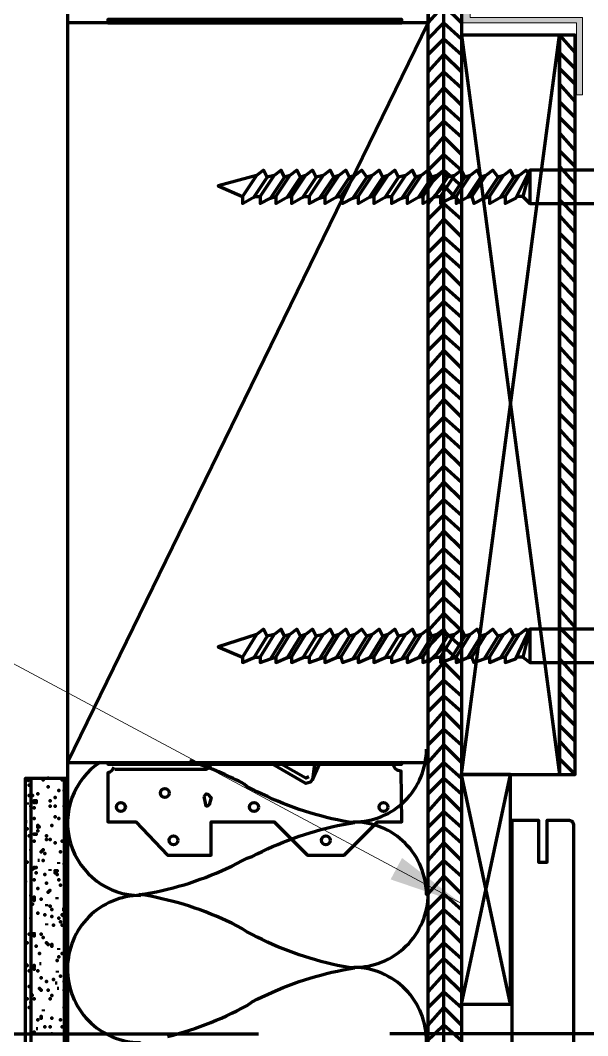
# Model space of a CAD drawing. Extents: x 261 to 424, y 0 to 368.
# Drawn here: x 342.69 to 351.33, y 175.75 to 191.2 of the extents above; entities that cross this region are included whole.
import ezdxf

# ---------------------------------------------------------------- set-up
doc = ezdxf.new("R2010")
doc.units = 0
doc.header["$MEASUREMENT"] = 0
for name, color, linetype, lineweight in [('Dt-Iden', 3, 'Continuous', 20), ('Dt-Line 1', 9, 'Continuous', 0), ('Dt-Line 2', 6, 'Continuous', 9), ('Dt-Line 3', 7, 'Continuous', 15), ('Dt-Text', 121, 'Continuous', 20)]:
    doc.layers.add(name, color=color, linetype=linetype, lineweight=lineweight)
doc.styles.get("Standard").update_dxf_attribs({"font": 'Arial.ttf'})
doc.dimstyles.new('1 Inch', dxfattribs={"dimtxt": 1.09375, "dimasz": 1.125, "dimexe": 1.125, "dimexo": 0.5625, "dimgap": 0.84375, "dimtad": 1, "dimdec": 4, "dimzin": 3, "dimdsep": 46, "dimlunit": 4, "dimtxsty": 'Standard', "dimblk": 'ARCHTICK', "dimcen": 0.5625, "dimdle": 1.125, "dimclrd": 253, "dimclre": 253, "dimclrt": 256, "dimadec": 0, "dimazin": 0, "dimtfac": 0.6, "dimtdec": 4, "dimtix": 1, "dimtmove": 2, "dimatfit": 0, "dimfxl": 1, "dimfrac": 1, "dimtolj": 1, "dimtzin": 0, "dimlwd": 9, "dimlwe": 9, "dimarcsym": 0})

# ---------------------------------------------------------------- blocks, each defined once
blk = doc.blocks.new('_ArchTick')
at = {"color": 0, "linetype": 'ByBlock', "const_width": 0.15}
blk.add_lwpolyline([(-0.5, -0.5), (0.5, 0.5)], dxfattribs=at)

msp = doc.modelspace()

# ---------------------------------------------------------------- hatches: boundary and pattern name
h = msp.add_hatch(color=256)
h.dxf.hatch_style = 1
h.paths.add_polyline_path([(349.54008, 194.70552), (349.43056, 194.70552), (349.43056, 191.16233), (351.1639, 191.16233), (351.1639, 190.069), (351.2556, 190.069), (351.2556, 191.24286), (349.54008, 191.24286)])

# ---------------------------------------------------------------- linework, layer by layer
at = {"layer": 'Dt-Iden', "linetype": 'Continuous', "lineweight": 211}
for points in [[(340.36999, 176.36233), (340.58332, 176.229), (341.16999, 175.989), (341.78332, 175.829), (342.39665, 175.77567), (346.31666, 175.77567)], [(354.28999, 176.36233), (354.07665, 176.229), (353.48999, 175.989), (352.87665, 175.829), (352.26332, 175.77567), (348.31666, 175.77567)]]:
    msp.add_lwpolyline(points, dxfattribs=at)
at = {"layer": 'Dt-Line 1', "linetype": 'Continuous', "lineweight": 158}
for p, q in [((350.90332, 190.97567), (351.14332, 190.709)), ((342.79666, 179.29567), (342.79666, 179.269)), ((342.79666, 179.00233), (342.76999, 179.00233)), ((342.98332, 178.41567), (342.95666, 178.41567)), ((343.27665, 178.36233), (343.27665, 178.389)), ((343.14332, 178.25567), (343.14332, 178.28233)), ((343.08999, 177.749), (343.08999, 177.72233)), ((343.24999, 177.829), (343.24999, 177.85567)), ((343.35665, 177.669), (343.32999, 177.669)), ((343.08999, 177.45567), (343.08999, 177.429)), ((343.27665, 177.05567), (343.27665, 177.08233)), ((343.00999, 176.84233), (342.98332, 176.84233)), ((343.24999, 176.73567), (343.24999, 176.709)), ((343.24999, 176.549), (343.22332, 176.549)), ((343.27665, 176.469), (343.24999, 176.469)), ((343.03665, 176.14901), (343.03665, 176.12233)), ((343.40999, 176.12233), (343.38332, 176.09567)), ((342.95666, 175.85567), (342.92999, 175.85567))]:
    msp.add_line(p, q, dxfattribs=at)
for points in [[(349.14332, 59.16233), (349.14332, 323.16232), (348.90332, 322.92235), (348.90332, 322.92235)], [(348.90332, 191.16233), (348.90332, 191.16233), (348.90332, 191.16236)], [(348.90332, 190.92233), (349.14332, 191.16233), (349.40999, 190.92233), (349.40999, 190.92233)], [(348.90332, 190.68233), (349.14332, 190.92233), (349.40999, 190.68233), (349.40999, 190.68233)], [(350.90332, 190.709), (351.14332, 190.469)], [(348.90332, 190.41567), (349.14332, 190.68233), (349.40999, 190.41567), (349.40999, 190.41567)], [(348.90332, 190.17567), (349.14332, 190.41567), (349.40999, 190.17567), (349.40999, 190.17567)], [(350.90332, 190.469), (351.14332, 190.229)], [(348.90332, 189.909), (349.14332, 190.17567), (349.40999, 189.909), (349.40999, 189.909)], [(350.90332, 190.229), (351.14332, 189.96233)], [(350.90332, 189.96233), (351.14332, 189.72233)], [(348.90332, 189.669), (349.14332, 189.909), (349.40999, 189.669), (349.40999, 189.669)], [(348.90332, 189.429), (349.14332, 189.669), (349.40999, 189.429), (349.40999, 189.429)], [(350.90332, 189.72233), (351.14332, 189.48235)], [(350.90332, 189.48235), (351.14332, 189.21567)], [(348.90332, 189.16233), (349.14332, 189.429), (349.40999, 189.16233), (349.40999, 189.16233)], [(348.90332, 188.92233), (349.14332, 189.16233), (349.40999, 188.92233), (349.40999, 188.92233)], [(350.90332, 189.21567), (351.14332, 188.97567)], [(348.90332, 188.68233), (349.14332, 188.92233), (349.40999, 188.68233), (349.40999, 188.68233)], [(350.90332, 188.97567), (351.14332, 188.709)], [(350.90332, 188.709), (351.14332, 188.469)], [(348.90332, 188.41567), (349.14332, 188.68233), (349.40999, 188.41567), (349.40999, 188.41567)], [(348.90332, 188.17567), (349.14332, 188.41567), (349.40999, 188.17567), (349.40999, 188.17567)], [(350.90332, 188.469), (351.14332, 188.229)], [(350.90332, 188.229), (351.14332, 187.96233)], [(348.90332, 187.909), (349.14332, 188.17567), (349.40999, 187.909), (349.40999, 187.909)], [(350.90332, 187.96233), (351.14332, 187.72233)], [(348.90332, 187.669), (349.14332, 187.909), (349.40999, 187.669), (349.40999, 187.669)], [(348.90332, 187.429), (349.14332, 187.669), (349.40999, 187.429), (349.40999, 187.429)], [(350.90332, 187.72233), (351.14332, 187.48235)], [(350.90332, 187.48235), (351.14332, 187.21567)], [(348.90332, 187.16233), (349.14332, 187.429), (349.40999, 187.16233), (349.40999, 187.16233)], [(348.90332, 186.92233), (349.14332, 187.16233), (349.40999, 186.92233), (349.40999, 186.92233)], [(350.90332, 187.21567), (351.14332, 186.97567)], [(348.90332, 186.68233), (349.14332, 186.92233), (349.40999, 186.68233), (349.40999, 186.68233)], [(350.90332, 186.97567), (351.14332, 186.709)], [(348.90332, 186.41567), (349.14332, 186.68233), (349.40999, 186.41567), (349.40999, 186.41567)], [(350.90332, 186.709), (351.14332, 186.469)], [(348.90332, 186.17567), (349.14332, 186.41567), (349.40999, 186.17567), (349.40999, 186.17567)], [(350.90332, 186.469), (351.14332, 186.229)], [(350.90332, 186.229), (351.14332, 185.96233)], [(348.90332, 185.909), (349.14332, 186.17567), (349.40999, 185.909), (349.40999, 185.909)], [(348.90332, 185.669), (349.14332, 185.909), (349.40999, 185.669), (349.40999, 185.669)], [(350.90332, 185.96233), (351.14332, 185.72233)], [(348.90332, 185.429), (349.14332, 185.669), (349.40999, 185.429), (349.40999, 185.429)], [(350.90332, 185.72233), (351.14332, 185.48235)], [(350.90332, 185.48235), (351.14332, 185.21567)], [(348.90332, 185.16233), (349.14332, 185.429), (349.40999, 185.16233), (349.40999, 185.16233)], [(348.90332, 184.92233), (349.14332, 185.16233), (349.40999, 184.92233), (349.40999, 184.92233)], [(350.90332, 185.21567), (351.14332, 184.97567)], [(348.90332, 184.68233), (349.14332, 184.92233), (349.40999, 184.68233), (349.40999, 184.68233)], [(350.90332, 184.97567), (351.14332, 184.709)], [(348.90332, 184.41567), (349.14332, 184.68233), (349.40999, 184.41567), (349.40999, 184.41567)], [(350.90332, 184.709), (351.14332, 184.469)], [(348.90332, 184.17567), (349.14332, 184.41567), (349.40999, 184.17567), (349.40999, 184.17567)], [(350.90332, 184.469), (351.14332, 184.229)], [(350.90332, 184.229), (351.14332, 183.96233)], [(348.90332, 183.909), (349.14332, 184.17567), (349.40999, 183.909), (349.40999, 183.909)], [(348.90332, 183.669), (349.14332, 183.909), (349.40999, 183.669), (349.40999, 183.669)], [(350.90332, 183.96233), (351.14332, 183.72233)], [(348.90332, 183.429), (349.14332, 183.669), (349.40999, 183.429), (349.40999, 183.429)], [(350.90332, 183.72233), (351.14332, 183.48235)], [(350.90332, 183.48235), (351.14332, 183.21567)], [(348.90332, 183.16233), (349.14332, 183.429), (349.40999, 183.16233), (349.40999, 183.16233)], [(348.90332, 182.92233), (349.14332, 183.16233), (349.40999, 182.92233), (349.40999, 182.92233)], [(350.90332, 183.21567), (351.14332, 182.97567)], [(350.90332, 182.97567), (351.14332, 182.709)], [(348.90332, 182.68233), (349.14332, 182.92233), (349.40999, 182.68233), (349.40999, 182.68233)], [(348.90332, 182.41567), (349.14332, 182.68233), (349.40999, 182.41567), (349.40999, 182.41567)], [(350.90332, 182.709), (351.14332, 182.469)], [(348.90332, 182.17567), (349.14332, 182.41567), (349.40999, 182.17567), (349.40999, 182.17567)], [(350.90332, 182.469), (351.14332, 182.229)], [(350.90332, 182.229), (351.14332, 181.96233)], [(348.90332, 181.909), (349.14332, 182.17567), (349.40999, 181.909), (349.40999, 181.909)], [(348.90332, 181.669), (349.14332, 181.909), (349.40999, 181.669), (349.40999, 181.669)], [(350.90332, 181.96233), (351.14332, 181.72233)], [(348.90332, 181.429), (349.14332, 181.669), (349.40999, 181.429), (349.40999, 181.429)], [(350.90332, 181.72233), (351.14332, 181.48235)], [(348.90332, 181.16233), (349.14332, 181.429), (349.40999, 181.16233), (349.40999, 181.16233)], [(350.90332, 181.48235), (351.14332, 181.21567)], [(348.90332, 180.92233), (349.14332, 181.16233), (349.40999, 180.92233), (349.40999, 180.92233)], [(350.90332, 181.21567), (351.14332, 180.97567)], [(350.90332, 180.97567), (351.14332, 180.709)], [(348.90332, 180.68233), (349.14332, 180.92233), (349.40999, 180.68233), (349.40999, 180.68233)], [(348.90332, 180.41567), (349.14332, 180.68233), (349.40999, 180.41567), (349.40999, 180.41567)], [(350.90332, 180.709), (351.14332, 180.469)], [(348.90332, 180.17567), (349.14332, 180.41567), (349.40999, 180.17567), (349.40999, 180.17567)], [(350.90332, 180.469), (351.14332, 180.229)], [(350.90332, 180.229), (351.14332, 179.96233)], [(348.90332, 179.909), (349.14332, 180.17567), (349.40999, 179.909), (349.40999, 179.909)], [(344.93338, 175.73767), (345.01747, 175.7593), (345.10115, 175.78236), (345.1844, 175.80685), (345.26721, 175.83276), (345.34956, 175.86009), (345.43142, 175.88883), (345.51278, 175.91898), (345.59363, 175.95051), (345.67394, 175.98345), (345.7537, 176.01776), (345.83288, 176.05346), (345.91147, 176.09052), (345.98946, 176.12896), (346.06682, 176.16875), (346.14353, 176.2099), (346.21982, 176.26258), (346.29718, 176.30238), (346.37516, 176.34081), (346.45376, 176.37788), (346.53294, 176.41358), (346.6127, 176.44789), (346.69301, 176.48082), (346.77386, 176.51236), (346.85522, 176.54251), (346.93708, 176.57124), (347.01943, 176.59857), (347.10224, 176.62449), (347.18549, 176.64898), (347.26917, 176.67204), (347.35326, 176.69367), (347.43773, 176.71385), (347.52258, 176.73259), (347.60779, 176.74988), (347.69332, 176.76571), (347.77918, 176.78007), (347.69332, 176.78563), (347.60779, 176.80145), (347.52258, 176.81874), (347.43773, 176.83748), (347.35326, 176.85767), (347.26917, 176.8793), (347.18549, 176.90236), (347.10224, 176.92685), (347.01943, 176.95276), (346.93708, 176.98009), (346.85522, 177.00883), (346.77386, 177.03898), (346.69301, 177.07051), (346.6127, 177.10345), (346.53294, 177.13776), (346.45376, 177.17346), (346.37516, 177.21052), (346.29718, 177.24896), (346.21982, 177.28875), (346.14311, 177.3299), (346.06637, 177.38281), (345.98901, 177.42259), (345.91102, 177.46102), (345.83243, 177.49808), (345.75324, 177.53377), (345.67348, 177.56807), (345.59317, 177.601), (345.51232, 177.63253), (345.43095, 177.66266), (345.34909, 177.6914), (345.26674, 177.71872), (345.18393, 177.74462), (345.10067, 177.76911), (345.01699, 177.79216), (344.9329, 177.81378), (344.84842, 177.83396), (344.76357, 177.85269), (344.67836, 177.86997), (344.59282, 177.88579), (344.50696, 177.90015), (344.59331, 177.90563), (344.67885, 177.92145), (344.76406, 177.93874), (344.84891, 177.95748), (344.93338, 177.97767), (345.01747, 177.9993), (345.10115, 178.02236), (345.1844, 178.04685), (345.26721, 178.07276), (345.34956, 178.10009), (345.43142, 178.12883), (345.51278, 178.15898), (345.59363, 178.19051), (345.67394, 178.22345), (345.7537, 178.25776), (345.83288, 178.29346), (345.91147, 178.33052), (345.98946, 178.36896), (346.06682, 178.40875), (346.14353, 178.4499), (346.21982, 178.47592), (346.29718, 178.51571), (346.37516, 178.55414), (346.45376, 178.59121), (346.53294, 178.6269), (346.6127, 178.66122), (346.69301, 178.69415), (346.77386, 178.72569), (346.85522, 178.75583), (346.93708, 178.78457), (347.01943, 178.8119), (347.10224, 178.83782), (347.18549, 178.86231), (347.26917, 178.88537), (347.35326, 178.907), (347.43773, 178.92719), (347.52258, 178.94593), (347.60779, 178.96322), (347.69332, 178.97905), (347.77918, 178.99341), (347.69332, 178.99896), (347.60779, 179.01479), (347.52258, 179.03208), (347.43773, 179.05082), (347.35326, 179.071), (347.26917, 179.09263), (347.18549, 179.11569), (347.10224, 179.14018), (347.01943, 179.1661), (346.93708, 179.19343), (346.85522, 179.22217), (346.77386, 179.25231), (346.69301, 179.28385), (346.6127, 179.31678), (346.53294, 179.3511), (346.45376, 179.38679), (346.37516, 179.42386), (346.29718, 179.46229), (346.21982, 179.50208), (346.14311, 179.54323), (346.10128, 179.57763), (346.05928, 179.59986), (346.01707, 179.62169), (345.97467, 179.64312), (345.93208, 179.66414), (345.88929, 179.68476), (345.84632, 179.70498), (345.80316, 179.72479), (345.75982, 179.7442), (345.7163, 179.76319), (345.6726, 179.78178), (345.62873, 179.79995), (345.58469, 179.81772), (345.54048, 179.83507), (345.49611, 179.852), (345.45157, 179.86852), (345.40687, 179.88462), (345.36202, 179.9003), (345.31702, 179.91556), (345.27186, 179.93041)], [(348.90332, 179.669), (349.14332, 179.909), (349.40999, 179.669), (349.40999, 179.669)], [(350.90332, 179.96233), (351.14332, 179.72233)], [(350.90332, 179.72233), (350.90332, 179.72233), (350.90332, 179.72236)], [(342.82332, 179.61567), (342.79666, 179.64233), (342.76999, 179.64233)], [(343.03665, 179.64233), (343.03665, 179.64233), (343.03665, 179.64236)], [(343.11665, 179.669), (343.11665, 179.669), (343.11665, 179.66903)], [(343.32999, 179.64233), (343.32999, 179.64233), (343.32999, 179.64236)], [(348.90332, 179.429), (349.14332, 179.669), (349.40999, 179.429), (349.40999, 179.429)], [(342.82332, 179.56233), (342.82332, 179.56233), (342.82332, 179.56236)], [(342.95666, 179.429), (342.95666, 179.429), (342.95666, 179.42903)], [(343.11665, 179.53567), (343.11665, 179.53567), (343.11665, 179.53569)], [(343.27665, 179.48235), (343.27665, 179.48235), (343.27665, 179.48237)], [(343.35665, 179.48235), (343.35665, 179.48235), (343.35665, 179.48237)], [(348.90332, 179.16233), (349.14332, 179.429), (349.40999, 179.16233), (349.40999, 179.16233)], [(342.82332, 179.40233), (342.82332, 179.40233), (342.82332, 179.40236)], [(342.87665, 179.40233), (342.87665, 179.40233), (342.87665, 179.40236)], [(343.14332, 179.32233), (343.14332, 179.32233), (343.14332, 179.32236)], [(343.22332, 179.37567), (343.22332, 179.37567), (343.22332, 179.37569)], [(343.38332, 179.37567), (343.38332, 179.37567), (343.38332, 179.37569)], [(343.38332, 179.32233), (343.38332, 179.32233), (343.38332, 179.32236)], [(342.84999, 179.24233), (342.84999, 179.24233), (342.84999, 179.24236)], [(342.90332, 179.21567), (342.90332, 179.21567), (342.90332, 179.21569)], [(343.14332, 179.24233), (343.14332, 179.24233), (343.14332, 179.24236)], [(343.22332, 179.24233), (343.22332, 179.24233), (343.22332, 179.24236)], [(343.35665, 179.24233), (343.35665, 179.24233), (343.35665, 179.24236)], [(343.38332, 179.16233), (343.38332, 179.16233), (343.38332, 179.16236)], [(348.90332, 178.92233), (349.14332, 179.16233), (349.40999, 178.92233), (349.40999, 178.92233)], [(342.90332, 179.05567), (342.90332, 179.05567), (342.90332, 179.05569)], [(343.22332, 179.08233), (343.22332, 179.08233), (343.22332, 179.08236)], [(343.27665, 179.05567), (343.27665, 179.05567), (343.27665, 179.05569)], [(342.79666, 178.89567), (342.79666, 178.89567), (342.79666, 178.89569)], [(342.95666, 178.869), (342.95666, 178.869), (342.95666, 178.86903)], [(343.16999, 178.949), (343.16999, 178.949), (343.16999, 178.94903)], [(343.38332, 178.81568), (343.38332, 178.81568), (343.38332, 178.81571)], [(348.90332, 178.68233), (349.14332, 178.92233), (349.40999, 178.68233), (349.40999, 178.68233)], [(342.82332, 178.789), (342.82332, 178.789), (342.82332, 178.78903)], [(342.90332, 178.709), (342.90332, 178.709), (342.90332, 178.70903)], [(343.08999, 178.789), (343.08999, 178.789), (343.08999, 178.78903)], [(343.08999, 178.73567), (343.08999, 178.73567), (343.08999, 178.73569)], [(343.14332, 178.73567), (343.14332, 178.73567), (343.14332, 178.73569)], [(343.22332, 178.68233), (343.22332, 178.68233), (343.22332, 178.68236)], [(343.32999, 178.709), (343.32999, 178.709), (343.32999, 178.70903)], [(343.40999, 178.709), (343.40999, 178.709), (343.40999, 178.70903)], [(348.90332, 178.41567), (349.14332, 178.68233), (349.40999, 178.41567), (349.40999, 178.41567)], [(342.84999, 178.57567), (342.84999, 178.57567), (342.84999, 178.57569)], [(343.06332, 178.52233), (343.06332, 178.52233), (343.06332, 178.52236)], [(343.30332, 178.549), (343.30332, 178.549), (343.30332, 178.54903)], [(342.79666, 178.389), (342.79666, 178.389), (342.79666, 178.38903)], [(343.03665, 178.41567), (343.03665, 178.41567), (343.03665, 178.41569)], [(343.35665, 178.36233), (343.35665, 178.36233), (343.35665, 178.36236)], [(348.90332, 178.17567), (349.14332, 178.41567), (349.40999, 178.17567), (349.40999, 178.17567)], [(342.92999, 178.309), (342.87665, 178.28233)], [(342.92999, 178.229), (342.92999, 178.229), (342.92999, 178.22903)], [(343.06332, 178.20233), (343.06332, 178.20233), (343.06332, 178.20236)], [(343.24999, 178.20233), (343.24999, 178.20233), (343.24999, 178.20236)], [(343.38332, 178.309), (343.38332, 178.309), (343.38332, 178.30903)], [(342.76999, 178.09567), (342.76999, 178.09567), (342.76999, 178.09569)], [(342.90332, 178.12233), (342.90332, 178.12233), (342.90332, 178.12236)], [(343.08999, 178.069), (343.08999, 178.069), (343.08999, 178.06903)], [(343.27665, 178.12233), (343.27665, 178.12233), (343.27665, 178.12236)], [(343.30332, 178.04233), (343.30332, 178.04233), (343.30332, 178.04236)], [(343.38332, 178.14901), (343.38332, 178.14901), (343.38332, 178.14904)], [(342.84999, 177.88233), (342.84999, 177.88233), (342.84999, 177.88236)], [(342.95666, 177.989), (342.95666, 177.989), (342.95666, 177.98903)], [(348.90332, 177.669), (349.14332, 177.909), (349.40999, 177.669), (349.40999, 177.669)], [(342.87665, 177.749), (342.87665, 177.749), (342.87665, 177.74903)], [(343.00999, 177.829), (343.00999, 177.829), (343.00999, 177.82903)], [(343.14332, 177.72233), (343.14332, 177.72233), (343.14332, 177.72236)], [(343.38332, 177.80233), (343.38332, 177.80233), (343.38332, 177.80236)], [(342.95666, 177.61567), (342.95666, 177.61567), (342.95666, 177.61569)], [(343.06332, 177.589), (343.06332, 177.589), (343.06332, 177.58903)], [(343.16999, 177.669), (343.16999, 177.669), (343.16999, 177.66903)], [(343.16999, 177.56233), (343.16999, 177.56233), (343.16999, 177.56236)], [(348.90332, 177.429), (349.14332, 177.669), (349.40999, 177.429), (349.40999, 177.429)], [(342.84999, 177.53567), (342.84999, 177.53567), (342.84999, 177.53569)], [(343.19665, 177.429), (343.19665, 177.429), (343.19665, 177.42903)], [(343.27665, 177.53567), (343.27665, 177.53567), (343.27665, 177.53569)], [(343.30332, 177.48235), (343.30332, 177.48235), (343.30332, 177.48237)], [(343.32999, 177.429), (343.32999, 177.429), (343.32999, 177.42903)], [(348.90332, 177.16233), (349.14332, 177.429), (349.40999, 177.16233), (349.40999, 177.16233)], [(342.82332, 177.29567), (342.82332, 177.29567), (342.82332, 177.29569)], [(342.90332, 177.269), (342.90332, 177.32233)], [(343.00999, 177.29567), (343.00999, 177.29567), (343.00999, 177.29569)], [(343.38332, 177.29567), (343.38332, 177.29567), (343.38332, 177.29569)], [(342.79666, 177.16233), (342.79666, 177.16233), (342.79666, 177.16236)], [(343.03665, 177.24233), (343.03665, 177.24233), (343.03665, 177.24236)], [(348.90332, 176.92233), (349.14332, 177.16233), (349.40999, 176.92233), (349.40999, 176.92233)], [(342.98332, 177.00233), (342.98332, 177.00233), (342.98332, 177.00236)], [(343.27665, 176.949), (343.27665, 176.949), (343.27665, 176.94903)], [(343.32999, 177.00233), (343.32999, 177.00233), (343.32999, 177.00236)], [(343.38332, 177.08233), (343.38332, 177.08233), (343.38332, 177.08236)], [(343.40999, 176.97567), (343.40999, 176.97567), (343.40999, 176.97569)], [(343.24999, 176.89567), (343.24999, 176.89567), (343.24999, 176.89569)], [(348.90332, 176.68233), (349.14332, 176.92233), (349.40999, 176.68233), (349.40999, 176.68233)], [(342.82332, 176.73567), (342.82332, 176.73567), (342.82332, 176.73569)], [(342.90332, 176.76233), (342.90332, 176.76233), (342.90332, 176.76236)], [(342.95666, 176.73567), (342.95666, 176.73567), (342.95666, 176.73569)], [(343.30332, 176.65567), (343.30332, 176.65567), (343.30332, 176.65569)], [(348.90332, 176.41567), (349.14332, 176.68233), (349.40999, 176.41567), (349.40999, 176.41567)], [(343.00999, 176.629), (343.00999, 176.629), (343.00999, 176.62903)], [(343.08999, 176.57567), (343.08999, 176.57567), (343.08999, 176.57569)], [(343.19665, 176.60233), (343.19665, 176.60233), (343.19665, 176.60236)], [(343.35665, 176.57567), (343.35665, 176.57567), (343.35665, 176.57569)], [(342.84999, 176.389), (342.87665, 176.36233), (342.84999, 176.36233)], [(343.11665, 176.44233), (343.11665, 176.44233), (343.11665, 176.44236)], [(343.16999, 176.36233), (343.16999, 176.36233), (343.16999, 176.36236)], [(343.35665, 176.44233), (343.35665, 176.44233), (343.35665, 176.44236)], [(348.90332, 176.17567), (349.14332, 176.41567), (349.40999, 176.17567), (349.40999, 176.17567)], [(342.79666, 176.309), (342.79666, 176.309), (342.79666, 176.30903)], [(342.82332, 176.17567), (342.82332, 176.17567), (342.82332, 176.17569)], [(342.84999, 176.25567), (342.84999, 176.25567), (342.84999, 176.25569)], [(343.14332, 176.309), (343.14332, 176.309), (343.14332, 176.30903)], [(343.35665, 176.17567), (343.35665, 176.17567), (343.35665, 176.17569)], [(348.90332, 175.909), (349.14332, 176.17567), (349.40999, 175.909), (349.40999, 175.909)], [(343.16999, 176.01567), (343.16999, 176.01567), (343.16999, 176.01569)], [(342.95666, 175.989), (342.95666, 175.989), (342.95666, 175.98903)], [(343.06332, 175.88233), (343.06332, 175.88233), (343.06332, 175.88236)], [(343.14332, 175.88233), (343.14332, 175.88233), (343.14332, 175.88236)], [(343.30332, 175.989), (343.30332, 175.989), (343.30332, 175.98903)], [(343.32999, 175.88233), (343.32999, 175.88233), (343.32999, 175.88236)], [(343.38332, 175.88233), (343.38332, 175.88233), (343.38332, 175.88236)], [(343.16999, 175.77567), (343.16999, 175.77567), (343.16999, 175.77569)]]:
    msp.add_lwpolyline(points, dxfattribs=at)
for points in [[(348.90332, 200.17567), (348.87665, 200.189, -0.41421546), (347.76999, 199.08233, -0.41421546), (348.87665, 197.97567, -0.41421546), (347.76999, 196.84233, -0.41421546), (348.87665, 195.73567, -0.41421546), (347.76999, 194.60233, -0.41421546), (348.87665, 193.49567, -0.41421546), (347.76999, 192.389, -0.20959682), (348.58397, 192.0321, -0.20960761), (348.90332, 191.16233), (349.14332, 191.429), (349.40999, 191.16233), (349.40999, 191.16233)], [(348.90332, 177.909), (348.87665, 177.89567, 0.41421546), (347.76999, 179.00233, 0.41421546), (348.87665, 180.109)], [(343.90952, 179.91426, 0.33152491), (343.45632, 178.67218, 0.33152644), (344.51665, 177.88233, 0.41421546), (343.40999, 176.77567, 0.41421546), (344.51665, 175.64233, 0.41421546), (343.40999, 174.53567, 0.41421546), (344.51665, 173.40233, 0.41421546), (343.35665, 172.309)], [(349.40999, 175.669), (349.14332, 175.909), (348.87665, 175.65567, 0.41421546), (347.76999, 176.789, 0.41421546), (348.90332, 177.909), (349.14332, 178.17567), (349.40999, 177.909), (349.40999, 177.909)]]:
    msp.add_lwpolyline(points, format="xyb", dxfattribs=at)
for points in [[(342.92999, 179.29567), (342.90332, 179.29567), (342.90332, 179.29569), (342.92999, 179.32233), (342.90332, 179.32233)], [(342.92999, 178.81568), (342.92999, 178.81571), (342.90332, 178.81568)], [(342.95666, 178.92233), (342.95666, 178.94903), (342.98332, 178.92233)], [(343.03665, 178.57567), (343.03665, 178.57569), (343.00999, 178.549), (343.00999, 178.549)], [(343.22332, 178.25567), (343.22332, 178.229), (343.22332, 178.22903), (343.24999, 178.25567)], [(343.11665, 177.93567), (343.11665, 177.93569), (343.14332, 177.96233)], [(342.90332, 177.85567), (342.90332, 177.829), (342.90332, 177.80233)], [(343.35665, 177.56233), (343.35665, 177.56236), (343.32999, 177.589), (343.32999, 177.589)], [(343.08999, 177.16233), (343.08999, 177.16236), (343.11665, 177.13567), (343.11665, 177.13567)], [(342.76999, 176.84233), (342.76999, 176.84236), (342.79666, 176.81568), (342.79666, 176.81568)], [(342.90332, 176.81568), (342.90332, 176.81571), (342.90332, 176.789)], [(342.82332, 176.49567), (342.82332, 176.49569), (342.84999, 176.49567)], [(342.98332, 176.469), (342.98332, 176.46903), (343.00999, 176.44233), (343.00999, 176.44233)], [(342.90332, 176.309), (342.90332, 176.30903), (342.90332, 176.309)], [(343.40999, 176.309), (343.40999, 176.30903), (343.38332, 176.28233)], [(343.00999, 176.04233), (343.00999, 176.04236), (343.00999, 176.01567)], [(342.90332, 175.80233), (342.90332, 175.80236), (342.90332, 175.80233)], [(343.40999, 175.80233), (343.40999, 175.80236), (343.38332, 175.77567)]]:
    msp.add_lwpolyline(points, close=True, dxfattribs=at)
for p in [(348.90332, 191.16233), (349.40999, 191.16233), (348.90332, 190.92233), (349.40999, 190.92233), (350.90332, 190.709), (348.90332, 190.68233), (349.40999, 190.68233), (348.90332, 190.41567), (349.40999, 190.41567), (350.90332, 190.469), (348.90332, 190.17567), (349.40999, 190.17567), (350.90332, 190.229), (350.90332, 189.96233), (348.90332, 189.909), (349.40999, 189.909), (348.90332, 189.669), (349.40999, 189.669), (350.90332, 189.72233), (350.90332, 189.48235), (348.90332, 189.429), (349.40999, 189.429), (348.90332, 189.16233), (349.40999, 189.16233), (350.90332, 189.21567), (348.90332, 188.92233), (349.40999, 188.92233), (350.90332, 188.97567), (350.90332, 188.709), (348.90332, 188.68233), (349.40999, 188.68233), (348.90332, 188.41567), (349.40999, 188.41567), (350.90332, 188.469), (350.90332, 188.229), (348.90332, 188.17567), (349.40999, 188.17567), (350.90332, 187.96233), (348.90332, 187.909), (349.40999, 187.909), (348.90332, 187.669), (349.40999, 187.669), (350.90332, 187.72233), (350.90332, 187.48235), (348.90332, 187.429), (349.40999, 187.429), (348.90332, 187.16233), (349.40999, 187.16233), (350.90332, 187.21567), (348.90332, 186.92233), (349.40999, 186.92233), (350.90332, 186.97567), (348.90332, 186.68233), (349.40999, 186.68233), (350.90332, 186.709), (348.90332, 186.41567), (349.40999, 186.41567), (350.90332, 186.469), (350.90332, 186.229), (348.90332, 186.17567), (349.40999, 186.17567), (348.90332, 185.909), (349.40999, 185.909), (350.90332, 185.96233), (348.90332, 185.669), (349.40999, 185.669), (350.90332, 185.72233), (350.90332, 185.48235), (348.90332, 185.429), (349.40999, 185.429), (348.90332, 185.16233), (349.40999, 185.16233), (350.90332, 185.21567), (348.90332, 184.92233), (349.40999, 184.92233), (350.90332, 184.97567), (348.90332, 184.68233), (349.40999, 184.68233), (350.90332, 184.709), (348.90332, 184.41567), (349.40999, 184.41567), (350.90332, 184.469), (350.90332, 184.229), (348.90332, 184.17567), (349.40999, 184.17567), (348.90332, 183.909), (349.40999, 183.909), (350.90332, 183.96233), (348.90332, 183.669), (349.40999, 183.669), (350.90332, 183.72233), (350.90332, 183.48235), (348.90332, 183.429), (349.40999, 183.429), (348.90332, 183.16233), (349.40999, 183.16233), (350.90332, 183.21567), (350.90332, 182.97567), (348.90332, 182.92233), (349.40999, 182.92233), (348.90332, 182.68233), (349.40999, 182.68233), (350.90332, 182.709), (348.90332, 182.41567), (349.40999, 182.41567), (350.90332, 182.469), (350.90332, 182.229), (348.90332, 182.17567), (349.40999, 182.17567), (348.90332, 181.909), (349.40999, 181.909), (350.90332, 181.96233), (348.90332, 181.669), (349.40999, 181.669), (350.90332, 181.72233), (348.90332, 181.429), (349.40999, 181.429), (350.90332, 181.48235), (348.90332, 181.16233), (349.40999, 181.16233), (350.90332, 181.21567), (350.90332, 180.97567), (348.90332, 180.92233), (349.40999, 180.92233), (348.90332, 180.68233), (349.40999, 180.68233), (350.90332, 180.709), (348.90332, 180.41567), (349.40999, 180.41567), (350.90332, 180.469), (350.90332, 180.229), (348.90332, 180.17567), (349.40999, 180.17567), (348.90332, 179.909), (349.40999, 179.909), (350.90332, 179.96233), (350.90332, 179.72233), (343.03665, 179.64233), (343.11665, 179.669), (343.32999, 179.64233), (348.90332, 179.669), (349.40999, 179.669), (342.82332, 179.56233), (342.95666, 179.429), (343.11665, 179.53567), (343.27665, 179.48235), (343.35665, 179.48235), (348.90332, 179.429), (349.40999, 179.429), (342.82332, 179.40233), (342.87665, 179.40233), (342.90332, 179.32233), (342.90332, 179.29567), (342.92999, 179.32233), (342.92999, 179.29567), (343.14332, 179.32233), (343.22332, 179.37567), (343.38332, 179.37567), (343.38332, 179.32233), (342.84999, 179.24233), (342.90332, 179.21567), (343.14332, 179.24233), (343.22332, 179.24233), (343.35665, 179.24233), (343.38332, 179.16233), (348.90332, 179.16233), (349.40999, 179.16233), (342.90332, 179.05567), (343.22332, 179.08233), (343.27665, 179.05567), (342.79666, 178.89567), (342.90332, 178.81568), (342.92999, 178.81568), (342.95666, 178.949), (342.95666, 178.92233), (342.95666, 178.869), (343.16999, 178.949), (343.38332, 178.81568), (348.90332, 178.92233), (349.40999, 178.92233), (342.82332, 178.789), (342.90332, 178.709), (343.08999, 178.789), (343.08999, 178.73567), (343.14332, 178.73567), (343.22332, 178.68233), (343.32999, 178.709), (343.40999, 178.709), (348.90332, 178.68233), (349.40999, 178.68233), (342.84999, 178.57567), (343.00999, 178.549), (343.03665, 178.57567), (343.06332, 178.52233), (343.30332, 178.549), (342.79666, 178.389), (343.03665, 178.41567), (343.35665, 178.36233), (348.90332, 178.41567), (349.40999, 178.41567), (342.87665, 178.28233), (342.90332, 178.309), (342.92999, 178.309), (342.92999, 178.229), (343.06332, 178.20233), (343.22332, 178.25567), (343.22332, 178.229), (343.24999, 178.25567), (343.24999, 178.20233), (343.38332, 178.309), (342.76999, 178.09567), (342.90332, 178.12233), (343.08999, 178.069), (343.27665, 178.12233), (343.30332, 178.04233), (343.38332, 178.14901), (348.90332, 178.17567), (349.40999, 178.17567), (342.84999, 177.88233), (342.95666, 177.989), (343.11665, 177.93567), (348.90332, 177.909), (349.40999, 177.909), (342.87665, 177.749), (342.90332, 177.85567), (342.90332, 177.829), (343.00999, 177.829), (343.14332, 177.72233), (343.38332, 177.80233), (342.95666, 177.61567), (343.06332, 177.589), (343.16999, 177.669), (343.16999, 177.56233), (343.32999, 177.589), (343.35665, 177.56233), (348.90332, 177.669), (349.40999, 177.669), (342.84999, 177.53567), (343.19665, 177.429), (343.27665, 177.53567), (343.30332, 177.48235), (343.32999, 177.429), (348.90332, 177.429), (349.40999, 177.429), (342.82332, 177.29567), (342.90332, 177.29567), (342.90332, 177.269), (343.00999, 177.29567), (343.38332, 177.29567), (342.79666, 177.16233), (342.92999, 177.109), (343.03665, 177.24233), (343.08999, 177.16233), (343.11665, 177.13567), (343.16999, 177.13567), (343.16999, 177.109), (348.90332, 177.16233), (349.40999, 177.16233), (342.98332, 177.00233), (343.27665, 176.949), (343.32999, 177.00233), (343.38332, 177.08233), (343.40999, 176.97567), (342.76999, 176.84233), (342.79666, 176.81568), (342.90332, 176.81568), (343.24999, 176.89567), (343.38332, 176.789), (348.90332, 176.92233), (349.40999, 176.92233), (342.82332, 176.73567), (342.90332, 176.76233), (342.95666, 176.73567), (343.30332, 176.65567), (348.90332, 176.68233), (349.40999, 176.68233), (342.82332, 176.49567), (342.84999, 176.49567), (343.00999, 176.629), (343.08999, 176.57567), (343.19665, 176.60233), (343.35665, 176.57567), (342.98332, 176.469), (343.00999, 176.44233), (343.11665, 176.44233), (343.16999, 176.36233), (343.35665, 176.44233), (348.90332, 176.41567), (349.40999, 176.41567), (342.79666, 176.309), (342.82332, 176.17567), (342.84999, 176.25567), (342.90332, 176.309), (342.90332, 176.309), (343.14332, 176.309), (343.35665, 176.17567), (343.40999, 176.309), (348.90332, 176.17567), (349.40999, 176.17567), (343.00999, 176.04233), (343.00999, 176.01567), (343.16999, 176.01567), (342.95666, 175.989), (343.06332, 175.88233), (343.14332, 175.88233), (343.30332, 175.989), (343.32999, 175.88233), (343.38332, 175.88233), (348.90332, 175.909), (349.40999, 175.909), (342.90332, 175.80233), (342.90332, 175.80233), (343.16999, 175.77567), (343.40999, 175.80233)]:
    msp.add_point(p, dxfattribs=at)
at = {"layer": 'Dt-Line 2', "linetype": 'Continuous', "lineweight": 158}
for p, q in [((350.34332, 188.52233), (350.26332, 188.52233)), ((350.34332, 181.509), (350.26332, 181.509))]:
    msp.add_line(p, q, dxfattribs=at)
for points in [[(346.28999, 188.84233), (345.70332, 188.68233), (346.07665, 188.52233)], [(346.44999, 188.81568), (346.39665, 188.92233), (346.28999, 188.84233), (346.07665, 188.52233), (346.07665, 188.41567), (346.26332, 188.52233), (346.34332, 188.52233), (346.55665, 188.84233), (346.44999, 188.81568), (346.23665, 188.49567)], [(346.34332, 188.52233), (346.34332, 188.41567), (346.50332, 188.49567), (346.58332, 188.52233), (346.79666, 188.84233), (346.71665, 188.81568), (346.50332, 188.49567)], [(346.71665, 188.81568), (346.66332, 188.92233), (346.55665, 188.84233)], [(346.58332, 188.52233), (346.58332, 188.41567), (346.76999, 188.52233), (346.82332, 188.52233), (347.03665, 188.84233), (346.95666, 188.81568), (346.74332, 188.49567)], [(346.95666, 188.81568), (346.90332, 188.92233), (346.79666, 188.84233)], [(346.82332, 188.52233), (346.82332, 188.41567), (347.00999, 188.52233), (347.08999, 188.52233), (347.30332, 188.84233), (347.19665, 188.81568), (346.98332, 188.49567)], [(347.19665, 188.81568), (347.14332, 188.92233), (347.03665, 188.84233)], [(347.08999, 188.52233), (347.08999, 188.41567), (347.24999, 188.49567), (347.32999, 188.52233), (347.54332, 188.84233), (347.46332, 188.81568), (347.24999, 188.49567)], [(347.46332, 188.81568), (347.40999, 188.92233), (347.30332, 188.84233)], [(347.32999, 188.52233), (347.32999, 188.41567), (347.51665, 188.52233), (347.56999, 188.52233), (347.78332, 188.84233), (347.70332, 188.81568), (347.48999, 188.49567)], [(347.70332, 188.81568), (347.64999, 188.92233), (347.54332, 188.84233)], [(347.56999, 188.52233), (347.59665, 188.41567), (347.75665, 188.49567), (347.83666, 188.52233), (348.04999, 188.84233), (347.96999, 188.81568), (347.75665, 188.49567)], [(347.96999, 188.81568), (347.88999, 188.92233), (347.78332, 188.84233)], [(347.83666, 188.52233), (347.83666, 188.41567), (348.02332, 188.52233), (348.07665, 188.52233), (348.28999, 188.84233), (348.20999, 188.81568), (347.99666, 188.49567)], [(348.20999, 188.81568), (348.15666, 188.92233), (348.04999, 188.84233)], [(348.07665, 188.52233), (348.07665, 188.41567), (348.26332, 188.52233), (348.34332, 188.52233), (348.55665, 188.84233), (348.44999, 188.81568), (348.23665, 188.49567)], [(348.44999, 188.81568), (348.39665, 188.92233), (348.28999, 188.84233)], [(348.34332, 188.52233), (348.34332, 188.41567), (348.50332, 188.49567), (348.58332, 188.52233), (348.79666, 188.84233), (348.71665, 188.81568), (348.50332, 188.49567)], [(348.71665, 188.81568), (348.66332, 188.92233), (348.55665, 188.84233)], [(348.58332, 188.52233), (348.58332, 188.41567), (348.76999, 188.52233), (348.82332, 188.52233), (349.03665, 188.84233), (348.95666, 188.81568), (348.74332, 188.49567)], [(348.95666, 188.81568), (348.90332, 188.92233), (348.79666, 188.84233)], [(348.82332, 188.52233), (348.82332, 188.41567), (349.00999, 188.52233), (349.08999, 188.52233), (349.30332, 188.84233), (349.19665, 188.81568), (348.98332, 188.49567)], [(349.19665, 188.81568), (349.14332, 188.92233), (349.03665, 188.84233)], [(349.08999, 188.52233), (349.08999, 188.41567), (349.24999, 188.49567), (349.32999, 188.52233), (349.54332, 188.84233), (349.46332, 188.81568), (349.24999, 188.49567)], [(349.46332, 188.81568), (349.40999, 188.92233), (349.30332, 188.84233)], [(349.32999, 188.52233), (349.32999, 188.41567), (349.51665, 188.52233), (349.56999, 188.52233), (349.78332, 188.84233), (349.70332, 188.81568), (349.48999, 188.49567)], [(349.70332, 188.81568), (349.64999, 188.92233), (349.54332, 188.84233)], [(349.56999, 188.52233), (349.59665, 188.41567), (349.75665, 188.49567), (349.83666, 188.52233), (350.04999, 188.84233), (349.96999, 188.81568), (349.75665, 188.49567)], [(349.96999, 188.81568), (349.88999, 188.92233), (349.78332, 188.84233)], [(349.83666, 188.52233), (349.83666, 188.41567), (350.02332, 188.52233), (350.07665, 188.52233), (350.28999, 188.84233), (350.20999, 188.81568), (349.99666, 188.49567)], [(350.20999, 188.81568), (350.15666, 188.92233), (350.04999, 188.84233)], [(350.07665, 188.52233), (350.07665, 188.41567), (350.23665, 188.49567), (350.44999, 188.92233), (350.44999, 188.41567)], [(350.42332, 188.869), (350.39665, 188.92233), (350.28999, 188.84233)], [(351.62332, 188.92233), (350.44999, 188.92233), (350.34332, 188.52233), (350.44999, 188.41567), (351.62332, 188.41567)], [(346.44999, 181.829), (346.39665, 181.93567), (346.28999, 181.85567), (346.07665, 181.509), (346.07665, 181.429), (346.26332, 181.509), (346.34332, 181.509), (346.55665, 181.85567), (346.44999, 181.829), (346.23665, 181.48235)], [(346.71665, 181.829), (346.66332, 181.93567), (346.55665, 181.85567)], [(346.95666, 181.829), (346.90332, 181.93567), (346.79666, 181.85567)], [(347.19665, 181.829), (347.14332, 181.93567), (347.03665, 181.85567)], [(347.46332, 181.829), (347.40999, 181.93567), (347.30332, 181.85567)], [(347.70332, 181.829), (347.64999, 181.93567), (347.54332, 181.85567)], [(347.96999, 181.829), (347.88999, 181.93567), (347.78332, 181.85567)], [(348.20999, 181.829), (348.15666, 181.93567), (348.04999, 181.85567)], [(348.44999, 181.829), (348.39665, 181.93567), (348.28999, 181.85567)], [(348.71665, 181.829), (348.66332, 181.93567), (348.55665, 181.85567)], [(348.95666, 181.829), (348.90332, 181.93567), (348.79666, 181.85567)], [(349.19665, 181.829), (349.14332, 181.93567), (349.03665, 181.85567)], [(349.46332, 181.829), (349.40999, 181.93567), (349.30332, 181.85567)], [(349.70332, 181.829), (349.64999, 181.93567), (349.54332, 181.85567)], [(349.96999, 181.829), (349.88999, 181.93567), (349.78332, 181.85567)], [(350.20999, 181.829), (350.15666, 181.93567), (350.04999, 181.85567)], [(350.07665, 181.509), (350.07665, 181.429), (350.23665, 181.48235), (350.44999, 181.93567), (350.44999, 181.429)], [(350.42332, 181.88233), (350.39665, 181.93567), (350.28999, 181.85567)], [(351.62332, 181.93567), (350.44999, 181.93567), (350.34332, 181.509), (350.44999, 181.429), (351.62332, 181.429)], [(346.28999, 181.85567), (345.70332, 181.669), (346.07665, 181.509)], [(346.34332, 181.509), (346.34332, 181.429), (346.50332, 181.48235), (346.58332, 181.509), (346.79666, 181.85567), (346.71665, 181.829), (346.50332, 181.48235)], [(346.58332, 181.509), (346.58332, 181.429), (346.76999, 181.509), (346.82332, 181.509), (347.03665, 181.85567), (346.95666, 181.829), (346.74332, 181.48235)], [(346.82332, 181.509), (346.82332, 181.429), (347.00999, 181.509), (347.08999, 181.509), (347.30332, 181.85567), (347.19665, 181.829), (346.98332, 181.48235)], [(347.08999, 181.509), (347.08999, 181.429), (347.24999, 181.48235), (347.32999, 181.509), (347.54332, 181.85567), (347.46332, 181.829), (347.24999, 181.48235)], [(347.32999, 181.509), (347.32999, 181.429), (347.51665, 181.509), (347.56999, 181.509), (347.78332, 181.85567), (347.70332, 181.829), (347.48999, 181.48235)], [(347.56999, 181.509), (347.59665, 181.429), (347.75665, 181.48235), (347.83666, 181.509), (348.04999, 181.85567), (347.96999, 181.829), (347.75665, 181.48235)], [(347.83666, 181.509), (347.83666, 181.429), (348.02332, 181.509), (348.07665, 181.509), (348.28999, 181.85567), (348.20999, 181.829), (347.99666, 181.48235)], [(348.07665, 181.509), (348.07665, 181.429), (348.26332, 181.509), (348.34332, 181.509), (348.55665, 181.85567), (348.44999, 181.829), (348.23665, 181.48235)], [(348.34332, 181.509), (348.34332, 181.429), (348.50332, 181.48235), (348.58332, 181.509), (348.79666, 181.85567), (348.71665, 181.829), (348.50332, 181.48235)], [(348.58332, 181.509), (348.58332, 181.429), (348.76999, 181.509), (348.82332, 181.509), (349.03665, 181.85567), (348.95666, 181.829), (348.74332, 181.48235)], [(348.82332, 181.509), (348.82332, 181.429), (349.00999, 181.509), (349.08999, 181.509), (349.30332, 181.85567), (349.19665, 181.829), (348.98332, 181.48235)], [(349.08999, 181.509), (349.08999, 181.429), (349.24999, 181.48235), (349.32999, 181.509), (349.54332, 181.85567), (349.46332, 181.829), (349.24999, 181.48235)], [(349.32999, 181.509), (349.32999, 181.429), (349.51665, 181.509), (349.56999, 181.509), (349.78332, 181.85567), (349.70332, 181.829), (349.48999, 181.48235)], [(349.56999, 181.509), (349.59665, 181.429), (349.75665, 181.48235), (349.83666, 181.509), (350.04999, 181.85567), (349.96999, 181.829), (349.75665, 181.48235)], [(349.83666, 181.509), (349.83666, 181.429), (350.02332, 181.509), (350.07665, 181.509), (350.28999, 181.85567), (350.20999, 181.829), (349.99666, 181.48235)]]:
    msp.add_lwpolyline(points, dxfattribs=at)
at = {"layer": 'Dt-Line 3', "linetype": 'Continuous', "lineweight": 140}
msp.add_line((343.40999, 247.42901), (343.40999, 179.669), dxfattribs=at)
at = {"layer": 'Dt-Line 3', "linetype": 'Continuous', "lineweight": 70}
for p, q in [((348.90332, 191.16233), (343.40999, 179.909)), ((349.40999, 190.97567), (350.90332, 179.72233)), ((344.02332, 179.909), (344.02332, 179.88233)), ((349.40999, 176.229), (350.15666, 179.72233)), ((342.84999, 179.669), (342.84999, 59.16233)), ((343.35665, 179.669), (343.35665, 59.16233))]:
    msp.add_line(p, q, dxfattribs=at)
at = {"layer": 'Dt-Line 3', "linetype": 'Continuous', "lineweight": 211}
msp.add_lwpolyline([(349.40999, 323.16232), (349.40999, 59.16233), (348.90332, 59.16233), (348.90332, 323.16232)], dxfattribs=at)
at = {"layer": 'Dt-Line 3', "transparency": 33554549}
msp.add_lwpolyline([(349.43056, 194.709), (349.43056, 191.16233), (351.1639, 191.16233), (351.1639, 190.069), (351.2556, 190.069), (351.2556, 191.24286), (349.54008, 191.24286), (349.54008, 194.70552), (349.43056, 194.70552)], dxfattribs=at)
at = {"layer": 'Dt-Line 3', "linetype": 'Continuous', "lineweight": 211}
for points in [[(343.40999, 179.909), (348.90332, 179.909), (348.90332, 191.16233), (343.40999, 191.16233)], [(350.90332, 179.72233), (350.90332, 190.97567), (349.40999, 190.97567), (349.40999, 179.72233)], [(350.90332, 179.72233), (351.14332, 179.72233), (351.14332, 190.97567), (350.90332, 190.97567)], [(350.15666, 176.229), (350.15666, 179.72233), (349.40999, 179.72233), (349.40999, 176.229)], [(343.40999, 59.16233), (342.76999, 59.16233), (342.76999, 179.669), (343.40999, 179.669)]]:
    msp.add_lwpolyline(points, close=True, dxfattribs=at)
at = {"layer": 'Dt-Line 3', "linetype": 'Continuous', "lineweight": 70}
for points in [[(344.02332, 191.16233), (348.50332, 191.16233), (348.50332, 191.21567), (344.02332, 191.21567)], [(348.50332, 179.909), (344.02332, 179.88233), (348.50332, 179.88233)]]:
    msp.add_lwpolyline(points, close=True, dxfattribs=at)
for points in [[(350.15666, 176.229), (349.40999, 179.72233), (350.90332, 190.97567)], [(345.59665, 179.88233), (345.56522, 179.82338), (345.51665, 179.80233), (345.51665, 179.80233), (345.51665, 179.80233), (344.12999, 179.80233)], [(347.13158, 179.63701), (347.10798, 179.60918), (347.0416, 179.58935), (347.0416, 179.58935), (346.52999, 179.88233)], [(347.08495, 179.68957), (347.0403, 179.67018), (346.66332, 179.88233)], [(347.16999, 179.88233), (347.14332, 179.64233), (347.24999, 179.88233)]]:
    msp.add_lwpolyline(points, dxfattribs=at)
msp.add_lwpolyline([(344.11416, 179.83554, -0.26791254), (344.02332, 179.749), (344.02332, 179.00233), (344.44999, 179.00233), (344.92999, 178.49567), (345.59665, 178.49567), (345.59665, 179.00233), (346.55665, 179.00233), (347.06332, 178.49567), (347.62332, 178.49567), (348.12999, 179.00233), (348.50332, 179.00233), (348.48999, 179.77588, -0.41419446), (348.3702, 179.89567)], format="xyb", dxfattribs=at)
msp.add_lwpolyline([(345.48999, 179.389), (345.52037, 179.42784), (345.54555, 179.42586), (345.56552, 179.40738), (345.56985, 179.39228), (345.59665, 179.37567), (345.56552, 179.26395), (345.54555, 179.24548), (345.52999, 179.24245, -0.41428576), (345.51665, 179.269)], format="xyb", close=True, dxfattribs=at)
at = {"layer": 'Dt-Line 3', "linetype": 'Continuous', "lineweight": 158}
msp.add_lwpolyline([(351.11665, 174.37567), (351.10921, 174.34503), (351.08511, 174.31899), (351.05545, 174.30922), (351.06332, 174.309), (350.71665, 174.309), (350.71665, 174.68233), (350.58332, 174.68233), (350.58332, 174.309), (350.2073, 174.31094), (350.17618, 174.32852), (350.1586, 174.35964), (350.15688, 174.3702), (350.18332, 174.36233), (350.18332, 179.029), (350.58332, 179.029), (350.58332, 178.389), (350.71665, 178.389), (350.71665, 179.029), (351.04999, 179.02905, -0.41428907), (351.11665, 178.949)], format="xyb", close=True, dxfattribs=at)
at = {"layer": 'Dt-Line 3', "linetype": 'Continuous', "lineweight": 70}
for centre in [(344.88999, 179.44233), (344.22332, 179.229), (346.24999, 179.229), (348.22332, 179.229), (345.02332, 178.72233), (347.34332, 178.72233)]:
    msp.add_circle(centre, 0.06667, dxfattribs=at)

# ---------------------------------------------------------------- leaders
at = {"layer": 'Dt-Text', "annotation_type": 0, "has_hookline": 1, "hookline_direction": 1, "text_width": 22.99412}
msp.add_leader([(349.40999, 177.75994), (325.21909, 190.70016), (309.604, 190.70016)], dimstyle='1 Inch', override={"dimgap": 0.84375, "dimtad": 0}, dxfattribs=at)

doc.saveas('drawing.dxf')
